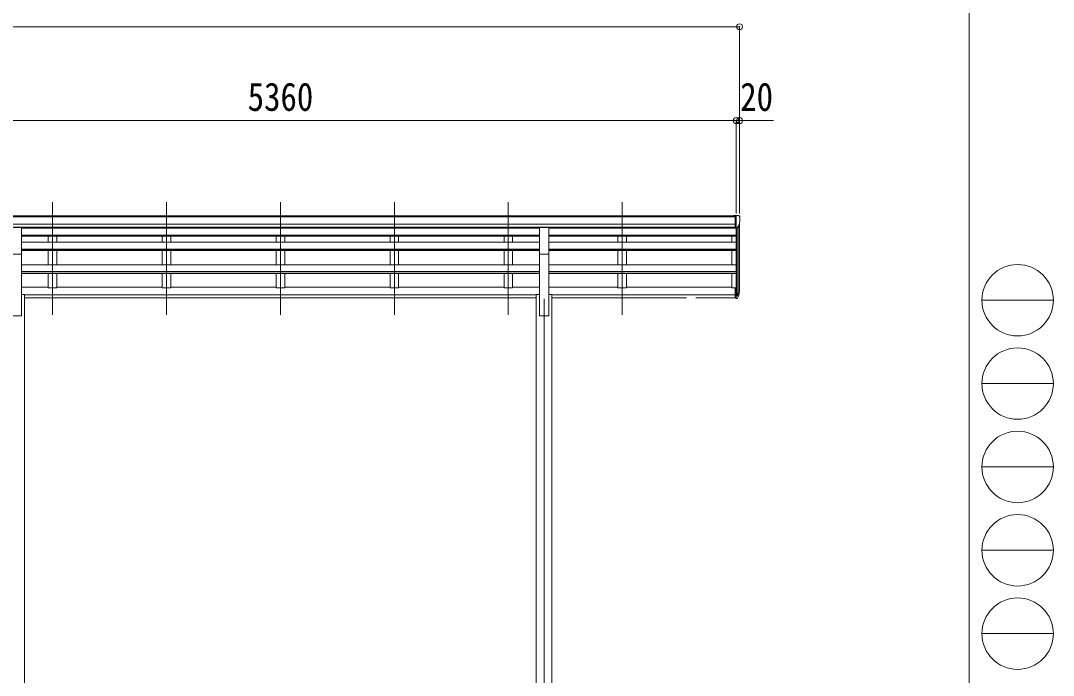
# Model space of a CAD drawing. Units: millimetres at full size. Extents: x -9783 to 9892, y -6828 to 6752.
# Drawn here: x 3819 to 9892, y -3468 to 380 of the extents above; entities that cross this region are included whole.
import ezdxf
from ezdxf.enums import TextEntityAlignment as Align

# ---------------------------------------------------------------- set-up
doc = ezdxf.new("R2010")
doc.units = ezdxf.units.MM
doc.header["$LTSCALE"] = 35
doc.header["$PDMODE"] = 32
doc.header["$PDSIZE"] = 35
for name, color, linetype, lineweight in [('0-1_本体', 4, 'Continuous', 9), ('0-2_部品', 7, 'Continuous', 9), ('0-8_PARTS2', 2, 'Continuous', 9), ('0-A_寸法', 6, 'Continuous', 9), ('F-0_240', 7, 'Continuous', 9)]:
    doc.layers.add(name, color=color, linetype=linetype, lineweight=lineweight)
doc.styles.add('ＭＳ ゴシック', font='')
doc.styles.get('ＭＳ ゴシック').set_extended_font_data('MS Gothic')

msp = doc.modelspace()

# ---------------------------------------------------------------- linework, layer by layer
at = {"layer": '0-1_本体'}
for p, q in [((8020.22, -766.94), (2683.22, -766.94)), ((8020.22, -772.29), (2683.22, -772.29)), ((8020.22, -815.82), (2673.22, -815.82)), ((8020.22, -833.49), (2673.22, -833.49)), ((6869.22, -835.86), (3824.22, -835.86)), ((6869.22, -838.86), (3824.22, -838.86)), ((3981.72, -835.86), (3981.72, -838.86)), ((4031.72, -835.86), (4031.72, -838.86)), ((4651.72, -835.86), (4651.72, -838.86)), ((4701.72, -835.86), (4701.72, -838.86)), ((5321.72, -835.86), (5321.72, -838.86)), ((5371.72, -835.86), (5371.72, -838.86)), ((5991.72, -835.95), (5991.72, -838.78)), ((6041.72, -835.95), (6041.72, -838.78)), ((6661.72, -835.95), (6661.72, -838.25)), ((6711.72, -835.95), (6711.72, -838.25)), ((8020.22, -835.86), (6924.22, -835.86)), ((8026.72, -838.86), (6924.22, -838.86)), ((7331.72, -835.95), (7331.72, -838.25)), ((7381.72, -835.95), (7381.72, -838.25)), ((8001.72, -838.86), (8001.72, -835.86)), ((8026.72, -838.32), (8026.72, -1188.82)), ((8032.72, -837.85), (8032.72, -1233.25)), ((8042.43, -822.49), (8042.43, -1215.25)), ((8046.72, -1192.67), (8046.72, -803.69)), ((3824.22, -881.02), (6869.22, -881.02)), ((3824.22, -882.41), (6869.22, -882.41)), ((3824.22, -886.19), (6869.22, -886.19)), ((3981.72, -886.19), (3981.72, -922.26)), ((4031.72, -886.19), (4031.72, -922.26)), ((4651.72, -886.19), (4651.72, -922.26)), ((4701.72, -886.19), (4701.72, -922.26)), ((5321.72, -886.19), (5321.72, -922.26)), ((5371.72, -886.19), (5371.72, -922.26)), ((5991.72, -886.19), (5991.72, -922.26)), ((6041.72, -886.19), (6041.72, -922.26)), ((6661.72, -886.19), (6661.72, -922.26)), ((6711.72, -886.19), (6711.72, -922.26)), ((6924.22, -881.02), (8026.72, -881.02)), ((6924.22, -882.41), (8026.72, -882.41)), ((6924.22, -886.19), (8026.72, -886.19)), ((7331.72, -886.19), (7331.72, -922.26)), ((7381.72, -886.19), (7381.72, -922.26)), ((8001.72, -922.26), (8001.72, -886.19)), ((3824.22, -922.26), (6869.22, -922.26)), ((3824.22, -963), (6869.22, -963)), ((3824.22, -964.48), (6869.22, -964.48)), ((3824.22, -1355.51), (3824.22, -967.28)), ((3824.22, -971.27), (6869.22, -971.27)), ((3981.72, -971.27), (3981.72, -1054.63)), ((4031.72, -971.27), (4031.72, -1054.63)), ((4651.72, -971.27), (4651.72, -1054.63)), ((4701.72, -971.27), (4701.72, -1054.63)), ((5321.72, -971.27), (5321.72, -1054.63)), ((5371.72, -971.27), (5371.72, -1054.63)), ((5991.72, -971.27), (5991.72, -1054.32)), ((6041.72, -971.27), (6041.72, -1054.32)), ((6661.72, -971.27), (6661.72, -1054.32)), ((6711.72, -971.27), (6711.72, -1054.32)), ((6869.22, -1355.51), (6869.22, -967.28)), ((6924.22, -922.26), (8026.72, -922.26)), ((6924.22, -963), (8026.72, -963)), ((6924.22, -964.48), (8026.72, -964.48)), ((6924.22, -1355.51), (6924.22, -967.28)), ((6924.22, -971.27), (8026.72, -971.27)), ((7331.72, -971.27), (7331.72, -1054.32)), ((7381.72, -971.27), (7381.72, -1054.32)), ((8001.72, -1054.63), (8001.72, -971.27)), ((6869.22, -1054.63), (3824.22, -1054.63)), ((8026.72, -1054.63), (6924.22, -1054.63)), ((3824.22, -1093.84), (6869.22, -1093.84)), ((3824.22, -1095.31), (6869.22, -1095.31)), ((3824.22, -1104.97), (6869.22, -1104.97)), ((3981.72, -1104.8), (3981.72, -1191.04)), ((4031.72, -1104.8), (4031.72, -1191.04)), ((4651.72, -1104.8), (4651.72, -1191.04)), ((4701.72, -1104.8), (4701.72, -1191.04)), ((5321.72, -1104.8), (5321.72, -1191.04)), ((5371.72, -1104.8), (5371.72, -1191.04)), ((5991.72, -1104.8), (5991.72, -1191.04)), ((6041.72, -1104.8), (6041.72, -1191.04)), ((6661.72, -1104.8), (6661.72, -1191.04)), ((6711.72, -1104.8), (6711.72, -1191.04)), ((6924.22, -1093.84), (8026.72, -1093.84)), ((6924.22, -1095.31), (8026.72, -1095.31)), ((6924.22, -1104.97), (8026.72, -1104.97)), ((7331.72, -1104.8), (7331.72, -1191.04)), ((7381.72, -1104.8), (7381.72, -1191.04)), ((8001.72, -1191.04), (8001.72, -1104.97)), ((3981.72, -1186.22), (3824.22, -1186.22)), ((3981.72, -1191.02), (4031.72, -1191.02)), ((4651.72, -1186.22), (4031.72, -1186.22)), ((4651.72, -1191.02), (4701.72, -1191.02)), ((5321.72, -1186.22), (4701.72, -1186.22)), ((5321.72, -1191.02), (5371.72, -1191.02)), ((5991.72, -1186.22), (5371.72, -1186.22)), ((5991.72, -1191.02), (6041.72, -1191.02)), ((6661.72, -1186.22), (6041.72, -1186.22)), ((6661.72, -1191.02), (6711.72, -1191.02)), ((6869.22, -1186.22), (6711.72, -1186.22)), ((7331.72, -1186.22), (6924.22, -1186.22)), ((7331.72, -1191.02), (7381.72, -1191.02)), ((8001.72, -1186.22), (7381.72, -1186.22)), ((8001.72, -1191.02), (8020.22, -1191.02)), ((3841.92, -1229.13), (3824.22, -1229.13)), ((3841.92, -1229.13), (3841.92, -4705.51)), ((6851.52, -1230.53), (3841.92, -1230.53)), ((6851.52, -1231.91), (3841.92, -1231.91)), ((6851.52, -1249.09), (3841.92, -1249.09)), ((6869.22, -1229.13), (6851.52, -1229.13)), ((6851.52, -1229.13), (6851.52, -4705.51)), ((6941.92, -1229.13), (6924.22, -1229.13)), ((6941.92, -1229.13), (6941.92, -4705.49)), ((8020.22, -1230.53), (6941.92, -1230.53)), ((8020.22, -1231.91), (6941.92, -1231.91)), ((7734.72, -1249.09), (6941.92, -1249.09)), ((8020.22, -1249.09), (7788.72, -1249.09)), ((3824.22, -1355.51), (3769.22, -1355.51)), ((6924.22, -1355.51), (6869.22, -1355.51))]:
    msp.add_line(p, q, dxfattribs=at)
at = {"layer": '0-2_部品'}
for p, q in [((8020.22, -764.89), (8010.22, -764.98)), ((8010.22, -766.49), (8010.22, -764.98)), ((8020.22, -836.87), (8020.22, -764.89)), ((8038.72, -764.89), (8020.22, -764.89)), ((8026.72, -837.87), (8026.72, -764.89)), ((8038.72, -764.89), (8041.05, -765.03)), ((8041.81, -765.46), (8045.87, -771.26)), ((8048.72, -774.26), (8048.72, -774.89)), ((3824.22, -834.76), (3769.22, -834.76)), ((3824.22, -991.71), (3824.22, -834.76)), ((6924.22, -834.76), (6869.22, -834.76)), ((6869.22, -991.71), (6869.22, -834.76)), ((6924.22, -991.71), (6924.22, -834.76)), ((8020.22, -836.87), (8026.72, -836.87)), ((8026.72, -837.87), (8031.92, -837.55)), ((8034.34, -836.06), (8043.62, -819.99)), ((3824.22, -991.71), (3769.22, -991.71)), ((6924.22, -991.71), (6869.22, -991.71)), ((8020.22, -1190.2), (8020.22, -1251.26)), ((8020.22, -1190.2), (8026.72, -1190.2)), ((8026.72, -1190.2), (8026.72, -1252.08)), ((8020.22, -1228.51), (8026.72, -1228.51)), ((8020.22, -1233.91), (8026.72, -1233.91)), ((8020.22, -1251.26), (8026.72, -1251.26)), ((8026.72, -1234.91), (8031.85, -1234.91)), ((8026.72, -1236.91), (8031.56, -1236.91)), ((8026.72, -1252.08), (8031.56, -1252.08)), ((8033.15, -1234.16), (8042.9, -1215.74)), ((8044.32, -1216.24), (8034.16, -1235.41)), ((8041.74, -1233.09), (8034.16, -1250.58))]:
    msp.add_line(p, q, dxfattribs=at)
for centre, radius, start, end in [((8040.99, -766.03), 1, 35, 86.5), ((7846.72, -774.89), 202, 347.09739, 0), ((8045.72, -774.26), 3, 0, 87), ((8031.74, -834.56), 3, 273.5, 330), ((7913.5, -1197.01), 133.22, 344.28698, 356.72013), ((7958.77, -1189.79), 88.05, 342.78929, 2.77608), ((7958.06, -1194.07), 89.07, 345.58812, 5.50424), ((8031.56, -1233.91), 3, 270, 330), ((8031.56, -1249.08), 3, 270, 330), ((8031.85, -1233.41), 1.5, 270, 330)]:
    msp.add_arc(centre, radius, start, end, dxfattribs=at)
at = {"layer": '0-8_PARTS2'}
for p, q in [((4006.72, -1349.29), (4006.72, -686.76)), ((4676.72, -1349.29), (4676.72, -686.76)), ((5346.72, -1349.29), (5346.72, -686.76)), ((6016.72, -1349.29), (6016.72, -686.76)), ((6686.72, -1349.29), (6686.72, -686.76)), ((7356.72, -1349.29), (7356.72, -686.76)), ((6896.72, -1255.49), (6896.72, -4805.49))]:
    msp.add_line(p, q, dxfattribs=at)
at = {"layer": '0-A_寸法'}
for p, q in [((-2713.28, 344.42), (8046.72, 344.42)), ((8046.72, 344.42), (8046.72, -207.13)), ((2666.72, -207.13), (8026.72, -207.13)), ((8026.72, -207.13), (8026.72, -752.76)), ((8026.72, -207.13), (8046.72, -207.13)), ((8046.72, -207.13), (8046.72, -752.76)), ((8046.72, -207.13), (8246.72, -207.13))]:
    msp.add_line(p, q, dxfattribs=at)
for p in [(8046.72, 344.42), (8026.72, -207.13), (8046.72, -207.13)]:
    msp.add_point(p, dxfattribs=at)
at = {"layer": 'F-0_240', "color": 5}
msp.add_line((9396.97, 6751.9), (9396.97, -6828.1), dxfattribs=at)
at = {"layer": 'F-0_240', "color": 4}
for p, q in [((9471.77, -1263.1), (9891.77, -1263.1)), ((9471.77, -1753.1), (9891.77, -1753.1)), ((9471.77, -2243.1), (9891.77, -2243.1)), ((9471.77, -2733.1), (9891.77, -2733.1)), ((9471.77, -3223.1), (9891.77, -3223.1))]:
    msp.add_line(p, q, dxfattribs=at)
for centre in [(9681.77, -1263.1), (9681.77, -1753.1), (9681.77, -2243.1), (9681.77, -2733.1), (9681.77, -3223.1)]:
    msp.add_circle(centre, 210, dxfattribs=at)

# ---------------------------------------------------------------- texts
at = {"layer": '0-A_寸法', "color": 7, "style": 'ＭＳ ゴシック', "width": 0.85}
for s, p in [('5360', (5154.22, -200.13)), ('20', (8050.47, -200.13))]:
    msp.add_text(s, height=166.8, dxfattribs=at).set_placement(p, align=Align.BOTTOM_LEFT)

doc.saveas('drawing.dxf')
